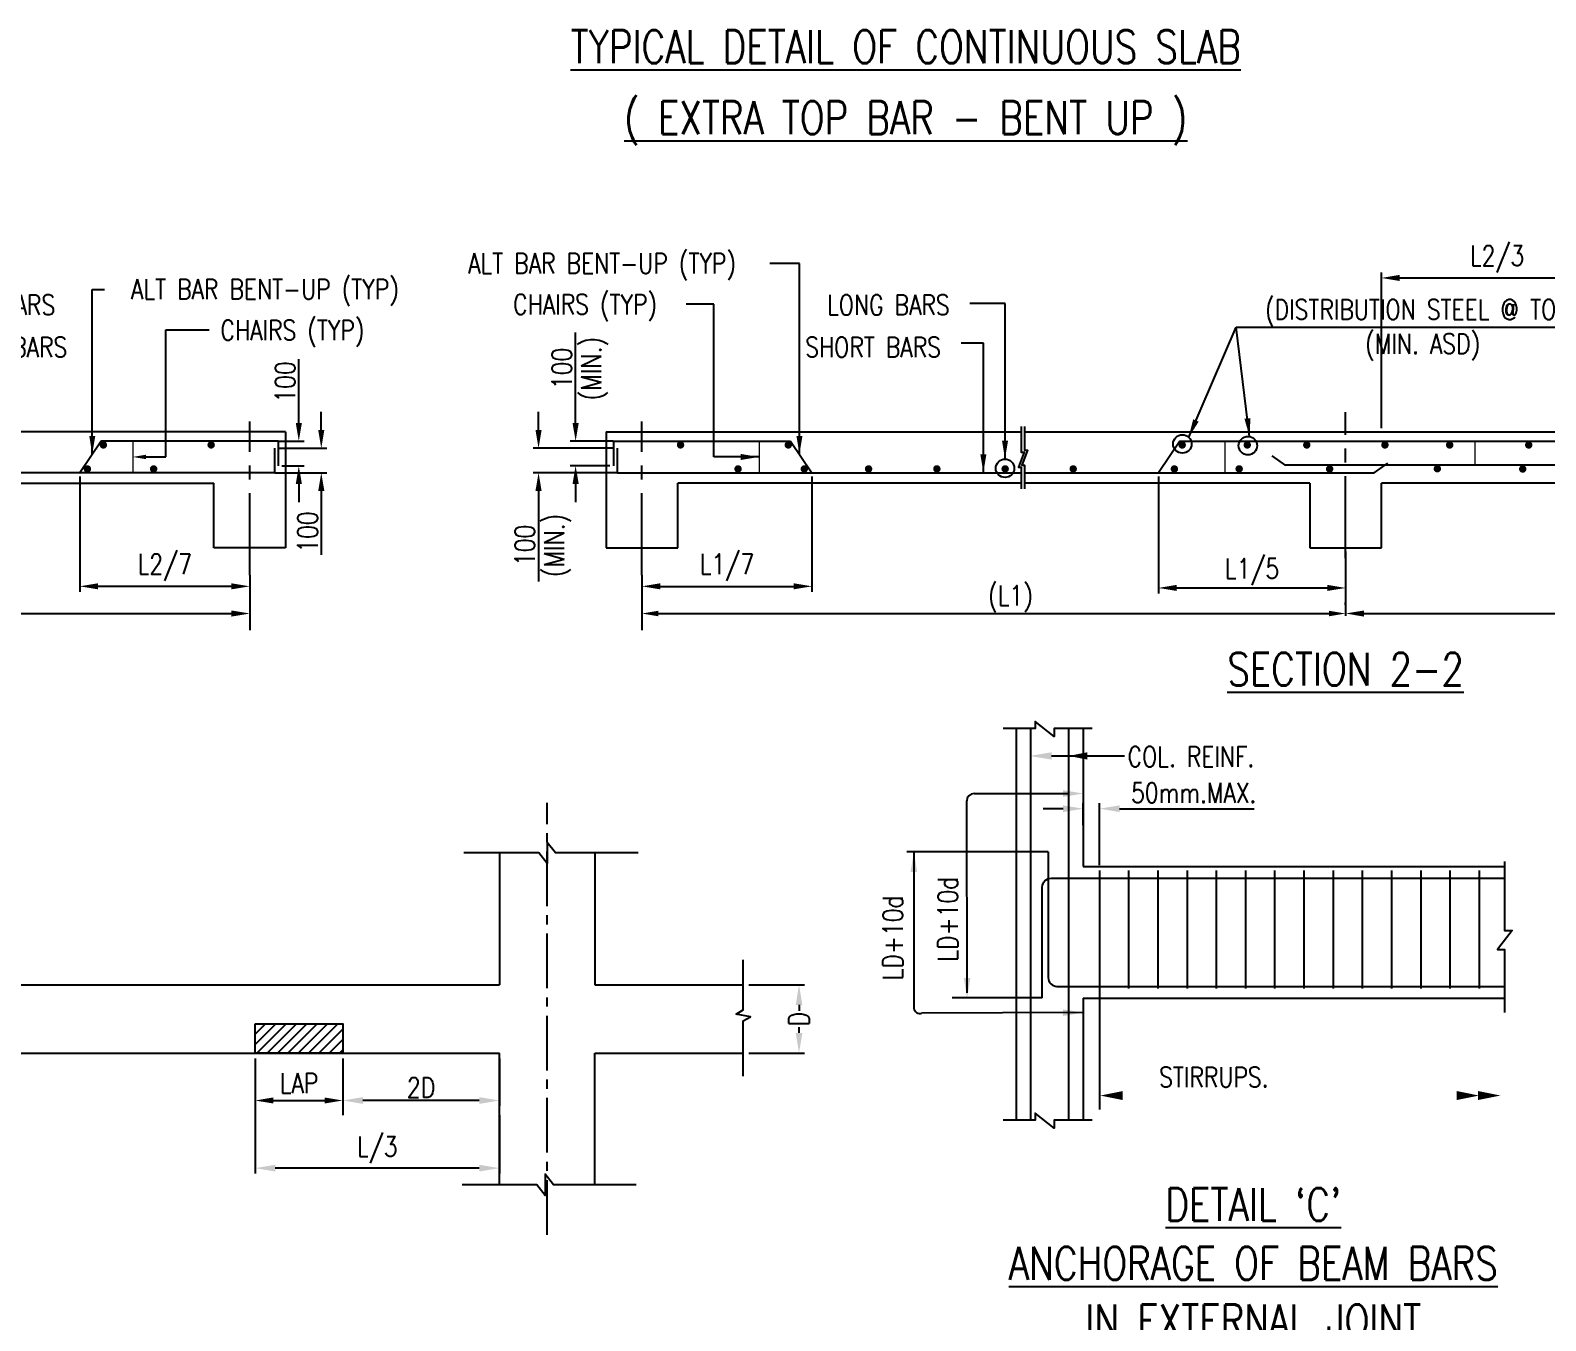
# Model space of a CAD drawing. Extents: x 345615 to 1272425, y -526289 to -156124.
# Drawn here: x 512408 to 533160, y -303144 to -285474 of the extents above; entities that cross this region are included whole.
import ezdxf
from ezdxf.enums import TextEntityAlignment as Align

# ---------------------------------------------------------------- set-up
doc = ezdxf.new("R2010")
doc.units = 0
doc.header["$LTSCALE"] = 500
doc.header["$MEASUREMENT"] = 0
doc.header["$PDMODE"] = 35
doc.header["$PDSIZE"] = -15
doc.linetypes.add('CENTER2', pattern=[1.125, 0.75, -0.125, 0.125, -0.125])
doc.layers.get('DEFPOINTS').update_dxf_attribs({"color": 4})
for name, color, linetype in [('BEAM', 4, 'Continuous'), ('BRAKE LINE', 8, 'Continuous'), ('CENTERLINE', 8, 'CENTER2'), ('col & circal', 8, 'CENTER2'), ('CUTOUT2', 9, 'Continuous'), ('DIM', 5, 'Continuous'), ('dimention', 7, 'Continuous'), ('hat', 8, 'Continuous'), ('other', 5, 'Continuous'), ('S-CONCRET LINE', 4, 'Continuous'), ('S-DIM-1', 5, 'Continuous'), ('S-REINFORCEMENT', 6, 'Continuous'), ('S-TEXT-1', 4, 'Continuous'), ('S-TITLE', 6, 'Continuous'), ('STIRRUPS', 2, 'Continuous'), ('TXT', 4, 'Continuous')]:
    doc.layers.add(name, color=color, linetype=linetype)
doc.layers.add('LINE', color=253, linetype='Continuous', lineweight=18)
doc.styles.add('ROMANS', font='simplex.shx', dxfattribs={"width": 0.8, "height": 275, "bigfont": 'bigfont.shx'})
doc.styles.add('ROMENT', font='simplex.shx', dxfattribs={"bigfont": 'bigfont.shx'})
doc.dimstyles.new('5', dxfattribs={"dimtxt": 250, "dimasz": 250, "dimexe": 60, "dimexo": 60, "dimgap": 150, "dimtad": 1, "dimdec": 0, "dimlfac": 0.2, "dimzin": 0, "dimdsep": 46, "dimtxsty": 'ROMANS', "dimcen": -250, "dimclrd": 5, "dimclre": 5, "dimclrt": 4, "dimadec": 0, "dimazin": 0, "dimtfac": 1, "dimtdec": 0, "dimtix": 1, "dimtofl": 0, "dimtmove": 2, "dimatfit": 3, "dimfxl": 0, "dimtolj": 1, "dimtzin": 0, "dimarcsym": 0})
doc.dimstyles.new('Copy of INT2TIMES', dxfattribs={"dimtxt": 300, "dimasz": 275, "dimexe": 75, "dimexo": 75, "dimgap": 40, "dimtad": 1, "dimdec": 0, "dimlfac": 0.5, "dimrnd": 5, "dimzin": 0, "dimdsep": 46, "dimtxsty": 'ROMANS', "dimcen": -1, "dimclrd": 5, "dimclre": 5, "dimclrt": 4, "dimadec": 0, "dimazin": 0, "dimtfac": 1, "dimtdec": 0, "dimtix": 1, "dimtofl": 0, "dimtmove": 2, "dimatfit": 3, "dimfxl": 0, "dimtolj": 1, "dimtzin": 0, "dimarcsym": 0})
doc.dimstyles.new('Copy(2) of Standard', dxfattribs={"dimtxt": 300, "dimasz": 250, "dimexe": 75, "dimexo": 50, "dimgap": 50, "dimtad": 1, "dimdec": 0, "dimrnd": 5, "dimzin": 0, "dimdsep": 46, "dimtxsty": 'ROMANS', "dimcen": 0, "dimclrd": 5, "dimclre": 5, "dimclrt": 4, "dimadec": 0, "dimazin": 0, "dimtfac": 1, "dimtdec": 0, "dimtofl": 0, "dimtmove": 0, "dimatfit": 3, "dimfxl": 0, "dimtolj": 1, "dimtzin": 0, "dimarcsym": 0})
doc.dimstyles.new('dim100', dxfattribs={"dimtxt": 250, "dimasz": 250, "dimexe": 200, "dimexo": 200, "dimgap": 100, "dimtad": 1, "dimdec": 0, "dimzin": 0, "dimdsep": 46, "dimtxsty": 'ROMANS', "dimcen": 0, "dimclrd": 5, "dimclre": 5, "dimclrt": 4, "dimadec": 0, "dimazin": 0, "dimtfac": 1, "dimtdec": 0, "dimtix": 1, "dimtofl": 0, "dimtmove": 2, "dimatfit": 3, "dimfxl": 0, "dimtolj": 1, "dimtzin": 0, "dimlwd": -1, "dimlwe": -1, "dimarcsym": 0})
doc.dimstyles.new('INT1', dxfattribs={"dimtxt": 250, "dimasz": 250, "dimexe": 150, "dimexo": 60, "dimgap": 75, "dimtad": 1, "dimdec": 0, "dimzin": 0, "dimdsep": 46, "dimtxsty": 'ROMANS', "dimcen": -250, "dimclrd": 5, "dimclre": 5, "dimclrt": 4, "dimadec": 0, "dimazin": 0, "dimtfac": 1, "dimtdec": 0, "dimtix": 1, "dimtofl": 0, "dimtmove": 2, "dimatfit": 3, "dimfxl": 0, "dimtolj": 1, "dimtzin": 0, "dimarcsym": 0})

# ---------------------------------------------------------------- blocks, each defined once
blk = doc.blocks.new('*D97')
at = {"layer": 'DEFPOINTS', "color": 0, "ltscale": 2}
for p in [(522172, -298545), (522935, -298545), (522172, -299479)]:
    blk.add_point(p, dxfattribs=at)
at = {"layer": 'DIM', "color": 5, "lineweight": -2, "ltscale": 2}
for p, q in [((522247, -298545), (523010, -298545)), ((522935, -298820), (522935, -298899)), ((522935, -299204), (522935, -299125)), ((522247, -299479), (523010, -299479))]:
    blk.add_line(p, q, dxfattribs=at)
at = {"layer": 'DIM', "color": 5, "ltscale": 2}
for points in [[(522890, -298820), (522981, -298820), (522935, -298545)], [(522890, -299204), (522981, -299204), (522935, -299479)]]:
    blk.add_solid(points, dxfattribs=at)
at = {"layer": 'DIM', "color": 4, "ltscale": 2, "insert": (522935, -299012), "char_height": 275, "attachment_point": 5, "rotation": 90, "style": 'ROMANS'}
blk.add_mtext('\\A1;{D}', dxfattribs=at)
blk = doc.blocks.new('*D98')
at = {"layer": 'DEFPOINTS', "color": 0, "ltscale": 2}
for p in [(516687, -299479), (518832, -299479), (516687, -300129)]:
    blk.add_point(p, dxfattribs=at)
at = {"layer": 'DIM', "color": 5, "lineweight": -2, "ltscale": 2}
for p, q in [((516687, -299554), (516687, -300204)), ((518832, -299554), (518832, -300204)), ((518557, -300129), (516962, -300129))]:
    blk.add_line(p, q, dxfattribs=at)
at = {"layer": 'DIM', "color": 5, "ltscale": 2}
for points in [[(516962, -300083), (516962, -300175), (516687, -300129)], [(518557, -300083), (518557, -300175), (518832, -300129)]]:
    blk.add_solid(points, dxfattribs=at)
at = {"layer": 'DIM', "color": 4, "ltscale": 2, "insert": (517759, -299951), "char_height": 275, "attachment_point": 5, "style": 'ROMANS'}
blk.add_mtext('\\A1;{2D}', dxfattribs=at)
blk = doc.blocks.new('*D99')
at = {"layer": 'DEFPOINTS', "color": 0}
for p in [(515487, -299479), (516687, -299479), (516687, -300129)]:
    blk.add_point(p, dxfattribs=at)
at = {"layer": 'S-DIM-1', "color": 5}
for p, q in [((515487, -299679), (515487, -300329)), ((516687, -299679), (516687, -300329)), ((515737, -300129), (516437, -300129))]:
    blk.add_line(p, q, dxfattribs=at)
for points in [[(515737, -300087), (515737, -300170), (515487, -300129)], [(516437, -300087), (516437, -300170), (516687, -300129)]]:
    blk.add_solid(points, dxfattribs=at)
at = {"layer": 'S-DIM-1', "color": 4, "insert": (516087, -299891), "char_height": 275, "attachment_point": 5, "style": 'ROMANS'}
blk.add_mtext('\\A1;LAP', dxfattribs=at)
blk = doc.blocks.new('*D100')
at = {"layer": 'DEFPOINTS', "color": 0, "ltscale": 2}
for p in [(515487, -299479), (518832, -300253), (515487, -301055)]:
    blk.add_point(p, dxfattribs=at)
at = {"layer": 'DIM', "color": 5, "lineweight": -2, "ltscale": 2}
for p, q in [((515487, -299554), (515487, -301130)), ((518832, -300328), (518832, -301130)), ((518557, -301055), (515762, -301055))]:
    blk.add_line(p, q, dxfattribs=at)
at = {"layer": 'DIM', "color": 5, "ltscale": 2}
for points in [[(515762, -301009), (515762, -301101), (515487, -301055)], [(518557, -301009), (518557, -301101), (518832, -301055)]]:
    blk.add_solid(points, dxfattribs=at)
at = {"layer": 'DIM', "color": 4, "ltscale": 2, "insert": (517159, -300805), "char_height": 275, "attachment_point": 5, "style": 'ROMANS'}
blk.add_mtext('\\A1;L/3', dxfattribs=at)
blk = doc.blocks.new('*D342')
at = {"layer": 'DEFPOINTS', "color": 0}
for p in [(515413, -292899), (504888, -293490), (515413, -293460)]:
    blk.add_point(p, dxfattribs=at)
at = {"layer": 'DIM', "color": 5, "lineweight": -2}
for p, q in [((515413, -293049), (515413, -293610)), ((504888, -293340), (504888, -293310)), ((505138, -293460), (515163, -293460))]:
    blk.add_line(p, q, dxfattribs=at)
at = {"layer": 'DIM', "color": 5}
for points in [[(505138, -293419), (505138, -293502), (504888, -293460)], [(515163, -293419), (515163, -293502), (515413, -293460)]]:
    blk.add_solid(points, dxfattribs=at)
blk = doc.blocks.new('*D350')
at = {"layer": 'DEFPOINTS', "color": 0}
for p in [(513086, -291532), (515413, -292932), (513086, -293088)]:
    blk.add_point(p, dxfattribs=at)
at = {"layer": 'DIM', "color": 5, "lineweight": -2}
for p, q in [((513086, -291582), (513086, -293163)), ((515413, -292982), (515413, -293163)), ((515163, -293088), (513336, -293088))]:
    blk.add_line(p, q, dxfattribs=at)
at = {"layer": 'DIM', "color": 5}
for points in [[(513336, -293046), (513336, -293129), (513086, -293088)], [(515163, -293046), (515163, -293129), (515413, -293088)]]:
    blk.add_solid(points, dxfattribs=at)
at = {"layer": 'DIM', "color": 4, "insert": (514250, -292828), "char_height": 275, "attachment_point": 5, "style": 'ROMANS'}
blk.add_mtext('\\A1;{L2/7}', dxfattribs=at)
blk = doc.blocks.new('*D351')
at = {"layer": 'DEFPOINTS', "color": 0, "linetype": 'ByBlock'}
for p in [(515758, -291101), (516085, -291101), (515803, -291436)]:
    blk.add_point(p, dxfattribs=at)
at = {"layer": 'TXT', "color": 5, "linetype": 'ByBlock', "lineweight": -2}
for p, q in [((516085, -290851), (516085, -289977)), ((515808, -291101), (516160, -291101)), ((515853, -291436), (516160, -291436)), ((516085, -291686), (516085, -291936))]:
    blk.add_line(p, q, dxfattribs=at)
at = {"layer": 'TXT', "color": 5, "linetype": 'ByBlock'}
for points in [[(516044, -290851), (516127, -290851), (516085, -291101)], [(516044, -291686), (516127, -291686), (516085, -291436)]]:
    blk.add_solid(points, dxfattribs=at)
at = {"layer": 'TXT', "color": 4, "linetype": 'ByBlock', "insert": (515898, -290289), "char_height": 275, "attachment_point": 5, "rotation": 90, "style": 'ROMANS'}
blk.add_mtext('\\A1;100', dxfattribs=at)
blk = doc.blocks.new('*D352')
at = {"layer": 'DEFPOINTS', "color": 0}
for p in [(515751, -291197), (515706, -291532), (516393, -291532)]:
    blk.add_point(p, dxfattribs=at)
at = {"layer": 'DIM', "color": 5, "lineweight": -2}
for p, q in [((516393, -290947), (516393, -290697)), ((515801, -291197), (516468, -291197)), ((515756, -291532), (516468, -291532)), ((516393, -291782), (516393, -292656))]:
    blk.add_line(p, q, dxfattribs=at)
at = {"layer": 'DIM', "color": 5}
for points in [[(516351, -290947), (516435, -290947), (516393, -291197)], [(516351, -291782), (516435, -291782), (516393, -291532)]]:
    blk.add_solid(points, dxfattribs=at)
at = {"layer": 'DIM', "color": 4, "insert": (516206, -292344), "char_height": 275, "attachment_point": 5, "rotation": 90, "style": 'ROMANS'}
blk.add_mtext('\\A1;100', dxfattribs=at)
blk = doc.blocks.new('*D353')
at = {"layer": 'DEFPOINTS', "color": 0}
for p in [(540946, -292899), (530420, -293490), (540946, -293460)]:
    blk.add_point(p, dxfattribs=at)
at = {"layer": 'DIM', "color": 5, "lineweight": -2}
for p, q in [((540946, -293049), (540946, -293610)), ((530420, -293340), (530420, -293310)), ((530670, -293460), (540696, -293460))]:
    blk.add_line(p, q, dxfattribs=at)
at = {"layer": 'DIM', "color": 5}
for points in [[(530670, -293419), (530670, -293502), (530420, -293460)], [(540696, -293419), (540696, -293502), (540946, -293460)]]:
    blk.add_solid(points, dxfattribs=at)
blk = doc.blocks.new('*D354')
at = {"layer": 'DEFPOINTS', "color": 0, "linetype": 'ByBlock'}
for p in [(534079, -288865), (530911, -290972), (534079, -291101)]:
    blk.add_point(p, dxfattribs=at)
at = {"layer": 'TXT', "color": 5, "linetype": 'ByBlock', "lineweight": -2}
for p, q in [((530911, -290922), (530911, -288790)), ((534079, -291051), (534079, -288790))]:
    blk.add_line(p, q, dxfattribs=at)
at = {"layer": 'TXT', "color": 5, "lineweight": -2}
blk.add_line((531161, -288865), (533829, -288865), dxfattribs=at)
at = {"layer": 'TXT', "color": 5, "linetype": 'ByBlock'}
for points in [[(531161, -288823), (531161, -288907), (530911, -288865)], [(533829, -288823), (533829, -288907), (534079, -288865)]]:
    blk.add_solid(points, dxfattribs=at)
at = {"layer": 'TXT', "color": 4, "linetype": 'ByBlock', "insert": (532495, -288606), "char_height": 275, "attachment_point": 5, "style": 'ROMANS'}
blk.add_mtext('\\A1;{L2/3}', dxfattribs=at)
blk = doc.blocks.new('*D355')
at = {"layer": 'DEFPOINTS', "color": 0}
for p in [(527857, -291532), (530420, -292562), (530420, -293110)]:
    blk.add_point(p, dxfattribs=at)
at = {"layer": 'DIM', "color": 5, "lineweight": -2}
for p, q in [((527857, -291582), (527857, -293185)), ((530420, -292612), (530420, -293185)), ((528107, -293110), (530170, -293110))]:
    blk.add_line(p, q, dxfattribs=at)
at = {"layer": 'DIM', "color": 5}
for points in [[(528107, -293068), (528107, -293151), (527857, -293110)], [(530170, -293068), (530170, -293151), (530420, -293110)]]:
    blk.add_solid(points, dxfattribs=at)
at = {"layer": 'DIM', "color": 4, "insert": (529139, -292890), "char_height": 275, "attachment_point": 5, "style": 'ROMANS'}
blk.add_mtext('\\A1;L1/5', dxfattribs=at)
blk = doc.blocks.new('*D356')
at = {"layer": 'DEFPOINTS', "color": 0}
for p in [(523111, -291532), (520784, -292932), (523111, -293088)]:
    blk.add_point(p, dxfattribs=at)
at = {"layer": 'DIM', "color": 5, "lineweight": -2}
for p, q in [((523111, -291582), (523111, -293163)), ((520784, -292982), (520784, -293163)), ((521034, -293088), (522861, -293088))]:
    blk.add_line(p, q, dxfattribs=at)
at = {"layer": 'DIM', "color": 5}
for points in [[(521034, -293046), (521034, -293129), (520784, -293088)], [(522861, -293046), (522861, -293129), (523111, -293088)]]:
    blk.add_solid(points, dxfattribs=at)
at = {"layer": 'DIM', "color": 4, "insert": (521948, -292828), "char_height": 275, "attachment_point": 5, "style": 'ROMANS'}
blk.add_mtext('\\A1;{L1/7}', dxfattribs=at)
blk = doc.blocks.new('*D357')
at = {"layer": 'DEFPOINTS', "color": 0}
for p in [(519876, -291101), (520440, -291101), (520394, -291436)]:
    blk.add_point(p, dxfattribs=at)
at = {"layer": 'TXT', "color": 5, "linetype": 'ByBlock', "lineweight": -2}
for p, q in [((519876, -290851), (519876, -289610)), ((520390, -291101), (519801, -291101)), ((520344, -291436), (519801, -291436)), ((519876, -291686), (519876, -291936))]:
    blk.add_line(p, q, dxfattribs=at)
at = {"layer": 'TXT', "color": 5}
for points in [[(519834, -290851), (519918, -290851), (519876, -291101)], [(519918, -291686), (519834, -291686), (519876, -291436)]]:
    blk.add_solid(points, dxfattribs=at)
at = {"layer": 'TXT', "color": 4, "char_height": 275, "attachment_point": 5, "rotation": 90, "style": 'ROMANS'}
for s, insert in [('\\A1;100', (519688, -290105)), ('(MIN.)', (520135, -290105))]:
    blk.add_mtext(s, dxfattribs=dict(at, insert=insert))
blk = doc.blocks.new('*D358')
at = {"layer": 'DEFPOINTS', "color": 0}
for p in [(520447, -291197), (519368, -291532), (520492, -291532)]:
    blk.add_point(p, dxfattribs=at)
at = {"layer": 'DIM', "color": 5, "lineweight": -2}
for p, q in [((519368, -290947), (519368, -290697)), ((520397, -291197), (519293, -291197)), ((520442, -291532), (519293, -291532)), ((519368, -291782), (519368, -293023))]:
    blk.add_line(p, q, dxfattribs=at)
at = {"layer": 'DIM', "color": 5}
for points in [[(519326, -290947), (519410, -290947), (519368, -291197)], [(519410, -291782), (519326, -291782), (519368, -291532)]]:
    blk.add_solid(points, dxfattribs=at)
at = {"layer": 'DIM', "color": 4, "char_height": 275, "attachment_point": 5, "rotation": 90, "style": 'ROMANS'}
for s, insert in [('(MIN.)', (519627, -292527)), ('\\A1;100', (519180, -292527))]:
    blk.add_mtext(s, dxfattribs=dict(at, insert=insert))
blk = doc.blocks.new('*D1045')
at = {"layer": 'DEFPOINTS', "color": 0, "ltscale": 2}
for p in [(527049, -296133), (526827, -296435), (527049, -296979)]:
    blk.add_point(p, dxfattribs=at)
at = {"layer": 'DIM', "color": 5, "lineweight": -2, "ltscale": 2}
for p, q in [((526827, -296360), (526827, -296058)), ((527049, -296904), (527049, -296058)), ((526552, -296133), (526277, -296133)), ((527324, -296133), (527599, -296133))]:
    blk.add_line(p, q, dxfattribs=at)
at = {"layer": 'DIM', "color": 5, "ltscale": 2}
for points in [[(526552, -296087), (526552, -296179), (526827, -296133)], [(527324, -296087), (527324, -296179), (527049, -296133)]]:
    blk.add_solid(points, dxfattribs=at)
at = {"layer": 'DIM', "color": 4, "ltscale": 2, "insert": (528341, -295915), "char_height": 275, "attachment_point": 5, "style": 'ROMANS'}
blk.add_mtext('\\A1;50mm.MAX.', dxfattribs=at)

msp = doc.modelspace()

# ---------------------------------------------------------------- hatches: boundary and pattern name
at = {"layer": 'BEAM'}
h = msp.add_hatch(dxfattribs=at)
h.set_pattern_fill('ANSI31', color=253, scale=800, style=0)
h.set_pattern_definition([(45, (-5136269.94, 1968054.14), (-70.7106781, 70.7106781), [])])
h.paths.add_polyline_path([(515486.594, -299478.847), (516686.594, -299478.847), (516686.594, -299077.736), (515486.594, -299077.736)])

# ---------------------------------------------------------------- linework, layer by layer
at = {"layer": 'BEAM', "elevation": 0}
msp.add_lwpolyline([(515486.594, -299077.736), (516686.594, -299077.736), (516686.594, -299478.847), (515486.594, -299478.847)], close=True, dxfattribs=at)
at = {"layer": 'BRAKE LINE', "ltscale": 2, "elevation": 0}
for points in [[(526948.849, -295035.811), (526428.744, -295035.811), (526428.744, -295142.17), (526166.656, -294937.633), (526166.656, -295035.811), (525730.827, -295035.811)], [(532596.034, -296853.799), (532596.034, -297800.139), (532702.393, -297800.139), (532497.856, -298062.227), (532596.034, -298062.227), (532596.034, -298924.291)], [(526948.849, -300400.263), (526428.744, -300400.263), (526428.744, -300506.622), (526166.656, -300302.085), (526166.656, -300400.263), (525730.827, -300400.263)]]:
    msp.add_lwpolyline(points, dxfattribs=at)
at = {"layer": 'CENTERLINE', "ltscale": 3}
for p, q in [((530420.097, -292702.475, 0), (530420.097, -290705.193, 0)), ((515413.32, -292935.4, 0), (515413.32, -290830.676, 0)), ((520784.084, -292935.4, 0), (520784.084, -290830.676, 0))]:
    msp.add_line(p, q, dxfattribs=at)
at = {"layer": 'col & circal', "linetype": 'CENTER2', "ltscale": 2}
msp.add_line((519486.594, -301967.493, 0), (519486.594, -296054.358, 0), dxfattribs=at)
at = {"layer": 'CUTOUT2', "linetype": 'Continuous', "elevation": 0}
for points in [[(520733.613, -296739.315), (519599.078, -296739.292), (519486.594, -296593.693), (519486.594, -296883.616), (519371.259, -296739.292), (518346.671, -296739.325)], [(522171.697, -299794.976), (522171.713, -299038.62), (522268.779, -298982.573), (522075.497, -298944.687), (522171.713, -298886.74), (522171.691, -298203.682)], [(520706.86, -301285.411), (519572.325, -301285.387), (519459.841, -301139.788), (519459.841, -301429.711), (519344.506, -301285.387), (518319.918, -301285.42)]]:
    msp.add_lwpolyline(points, dxfattribs=at)
at = {"layer": 'DEFPOINTS', "color": 0, "linetype": 'ByBlock'}
for p in [(526826.789, -296925.464, 0), (526266.789, -298925.464, 0)]:
    msp.add_point(p, dxfattribs=at)
at = {"layer": 'DIM', "color": 5}
for p, q in [((514263.968, -289576.836, 0), (514857.071, -289576.836, 0)), ((513990.466, -291316.352, 0), (514263.968, -291316.352, 0))]:
    msp.add_line(p, q, dxfattribs=at)
at = {"layer": 'DIM'}
for p, q in [((514263.968, -291316.352, 0), (514263.968, -289576.836, 0)), ((530420.097, -292950.052, 0), (530420.097, -293490.401, 0)), ((521010.012, -293460.316, 0), (530194.169, -293460.316, 0))]:
    msp.add_line(p, q, dxfattribs=at)
at = {"layer": 'DIM', "ltscale": 2}
for p, q in [((525236.531, -298653.763, 0), (525231.484, -296025.506, 0)), ((525331.484, -295925.506, 0), (526626.789, -295925.506, 0)), ((527548.586, -296132.966, 0), (529165.858, -296132.966, 0)), ((526346.789, -296725.464, 0), (524412.594, -296725.464, 0)), ((527048.586, -298595.347, 0), (527048.586, -300253.656, 0)), ((526266.789, -298724.464, 0), (525031.405, -298724.464, 0))]:
    msp.add_line(p, q, dxfattribs=at)
at = {"layer": 'DIM', "color": 8, "elevation": 0}
for points in [[(525978.217, -290899.052), (525978.217, -291252.14), (526018.888, -291252.14), (525939.196, -291457.828), (525978.217, -291457.828), (525978.217, -291755.052)], [(526024.717, -290899.003), (526024.717, -291222.64), (526065.388, -291222.64), (525985.696, -291428.328), (526024.717, -291428.328), (526024.717, -291754.819)]]:
    msp.add_lwpolyline(points, dxfattribs=at)
at = {"layer": 'DIM', "ltscale": 2, "elevation": 0}
for points in [[(526393.582, -295410.408), (526788.571, -295410.408)], [(526883.172, -295410.408), (527394.029, -295410.408)]]:
    msp.add_lwpolyline(points, dxfattribs=at)
at = {"layer": 'DIM', "ltscale": 2, "elevation": 0, "flags": 128}
for points in [[(531942.726, -300061.181, 122.425, 0, 0), (532248.586, -300061.181, 0, 0, 0), (531872.42, -300061.181, 0, 0, 0), (527061.704, -300061.181, 0, 122.425, 0), (527367.564, -300061.181, 0, 0, 0)], [(532235.226, -300061.181, 122.425, 0, 0), (532541.086, -300061.181, 0, 0, 0), (532164.92, -300061.181, 0, 0, 0), (527660.064, -300061.181, 0, 122.425, 0), (527660.064, -300061.181, 0, 0, 0)]]:
    msp.add_lwpolyline(points, format="xyseb", dxfattribs=at)
at = {"layer": 'DIM', "ltscale": 2}
for centre, radius, start, end in [((525331.484, -296025.506, 0), 100, 90, 180), ((524593.634, -298847.833, 0), 89.64, 191.2281898, 284.0600868)]:
    msp.add_arc(centre, radius, start, end, dxfattribs=at)
at = {"layer": 'DIM'}
msp.add_solid([(530194.169, -293422.654, 0), (530194.169, -293497.964, 0), (530420.097, -293460.316, 0)], dxfattribs=at)
at = {"layer": 'DIM', "ltscale": 2}
for points in [[(526393.582, -295460.408, 0), (526093.582, -295410.408, 0), (526393.582, -295360.408, 0)], [(526883.172, -295460.408, 0), (526626.789, -295410.408, 0), (526883.172, -295360.408, 0)], [(526551.789, -295879.673, 0), (526826.789, -295925.506, 0), (526551.789, -295971.34, 0)], [(525282.364, -298449.464, 0), (525236.531, -298724.464, 0), (525190.697, -298449.464, 0)]]:
    msp.add_solid(points, dxfattribs=at)
at = {"layer": 'dimention', "color": 5, "linetype": 'ByBlock'}
for p, q in [((515413.32, -292935.4, 0), (515413.32, -293686.232, 0)), ((520784.084, -292935.4, 0), (520784.084, -293686.232, 0))]:
    msp.add_line(p, q, dxfattribs=at)
for points in [[(515187.392, -293422.654, 0), (515187.392, -293497.964, 0), (515413.32, -293460.316, 0)], [(521010.012, -293422.654, 0), (521010.012, -293497.964, 0), (520784.084, -293460.316, 0)]]:
    msp.add_solid(points, dxfattribs=at)
at = {"layer": 'hat'}
for centre in [(528184.761, -291138.061, 0), (529081.673, -291161.446, 0), (525755.941, -291471.124, 0)]:
    msp.add_circle(centre, 126.431, dxfattribs=at)
at = {"layer": 'LINE'}
for p, q in [((513810.208, -291100.653, 0), (513810.208, -291532.062, 0)), ((522387.196, -291100.653, 0), (522387.196, -291532.062, 0)), ((528764.219, -291100.653, 0), (528764.219, -291532.062, 0)), ((532189.936, -291100.653, 0), (532189.936, -291425.969, 0))]:
    msp.add_line(p, q, dxfattribs=at)
at = {"layer": 'other'}
msp.add_solid([(513990.466, -291286.32, 0), (513990.466, -291346.398, 0), (513810.208, -291316.352, 0)], dxfattribs=at)
at = {"layer": 'S-CONCRET LINE', "color": 130}
for p, q in [((515904.575, -290972.353, 0), (510219.187, -290972.353, 0)), ((515904.575, -290972.353, 0), (515904.575, -292561.996, 0)), ((520292.828, -290972.353, 0), (525978.217, -290972.353, 0)), ((520292.828, -290972.353, 0), (520292.828, -292561.996, 0)), ((526024.717, -290972.353, 0), (535705.217, -290972.353, 0)), ((510219.187, -291673.668, 0), (514922.073, -291673.668, 0)), ((514922.073, -292561.996, 0), (514922.073, -291673.668, 0)), ((521275.331, -292561.996, 0), (521275.331, -291673.668, 0)), ((525978.217, -291673.668, 0), (521275.331, -291673.668, 0)), ((529928.425, -291673.668, 0), (526024.717, -291673.668, 0)), ((529928.425, -291673.668, 0), (529928.425, -292561.996, 0)), ((535705.217, -291673.668, 0), (530910.928, -291673.668, 0)), ((530910.928, -292561.996, 0), (530910.928, -291673.668, 0)), ((515904.575, -292561.996, 0), (514922.073, -292561.996, 0)), ((520292.828, -292561.996, 0), (521275.331, -292561.996, 0)), ((529928.425, -292561.996, 0), (530910.928, -292561.996, 0)), ((525906.789, -295035.811, 0), (525906.789, -300400.263, 0)), ((526826.789, -295035.811, 0), (526826.789, -296925.464, 0)), ((518832.212, -296738.654, 0), (518832.212, -298545.211, 0)), ((520140.975, -296738.654, 0), (520140.975, -298545.211, 0)), ((526826.789, -296925.464, 0), (532596.034, -296925.464, 0)), ((508832.212, -298545.211, 0), (518832.212, -298545.211, 0)), ((520140.975, -298545.211, 0), (522171.702, -298545.211, 0)), ((526826.789, -298725.464, 0), (532596.034, -298725.464, 0)), ((526826.789, -298725.464, 0), (526826.789, -300400.263, 0)), ((508832.212, -299478.847, 0), (518832.212, -299478.847, 0)), ((518832.212, -301285.403, 0), (518832.212, -299478.847, 0)), ((520140.975, -299478.847, 0), (522171.702, -299478.847, 0)), ((520140.975, -301285.403, 0), (520140.975, -299478.847, 0))]:
    msp.add_line(p, q, dxfattribs=at)
at = {"layer": 'S-REINFORCEMENT'}
for p, q in [((513376.845, -291100.653, 0), (513086.141, -291532.062, 0)), ((515802.967, -291100.653, 0), (513376.845, -291100.653, 0)), ((515802.967, -291100.653, 0), (515802.967, -291435.544, 0)), ((520394.437, -291100.653, 0), (522820.559, -291100.653, 0)), ((520394.437, -291100.653, 0), (520394.437, -291435.544, 0)), ((522820.559, -291100.653, 0), (523111.263, -291532.062, 0)), ((528147.938, -291100.653, 0), (527857.242, -291532.062, 0)), ((528147.938, -291100.653, 0), (534079.239, -291100.653, 0)), ((515750.68, -291197.166, 0), (515750.68, -291532.062, 0)), ((520446.724, -291197.166, 0), (520446.724, -291532.062, 0)), ((515750.68, -291532.062, 0), (510219.187, -291532.062, 0)), ((520446.724, -291532.062, 0), (525978.217, -291532.062, 0)), ((526024.717, -291532.062, 0), (530809.736, -291532.062, 0)), ((529592.79, -291425.969, 0), (535705.217, -291425.969, 0))]:
    msp.add_line(p, q, dxfattribs=at)
at = {"layer": 'S-REINFORCEMENT', "linetype": 'ByBlock', "ltscale": 6}
for p, q in [((529602.165, -291432.423, 0), (529412.203, -291301.634, 0)), ((530809.736, -291532.062, 0), (530999.697, -291401.273, 0))]:
    msp.add_line(p, q, dxfattribs=at)
at = {"layer": 'S-REINFORCEMENT', "linetype": 'Continuous'}
for p, q in [((526106.789, -295035.811, 0), (526106.789, -300400.263, 0)), ((526626.789, -295035.811, 0), (526626.789, -300400.263, 0))]:
    msp.add_line(p, q, dxfattribs=at)
at = {"layer": 'S-REINFORCEMENT', "const_width": 50.698, "elevation": 0}
for points in [[(513434.299, -291151.563, -1), (513383.607, -291151.563, -1)], [(514910.144, -291151.469, -1), (514859.452, -291151.469, -1)], [(521287.26, -291151.469, 1), (521337.952, -291151.469, 1)], [(522763.105, -291151.563, 1), (522813.796, -291151.563, 1)], [(528156.687, -291152.363, 1), (528207.387, -291152.363, 1)], [(529047.838, -291151.863, 1), (529098.529, -291151.863, 1)], [(529863.251, -291151.863, 1), (529913.943, -291151.863, 1)], [(530983.856, -291151.863, -1), (530933.164, -291151.863, -1)], [(531870.507, -291152.363, -1), (531819.806, -291152.363, -1)], [(532953.007, -291152.363, -1), (532902.306, -291152.363, -1)], [(513164.668, -291480.181, 1), (513215.371, -291480.181, 1)], [(514122.656, -291480.181, -1), (514071.964, -291480.181, -1)], [(522074.748, -291480.181, 1), (522125.44, -291480.181, 1)], [(523032.736, -291480.181, -1), (522982.033, -291480.181, -1)], [(523912.78, -291480.181, -1), (523862.076, -291480.181, -1)], [(524848.056, -291480.181, -1), (524797.353, -291480.181, -1)], [(525783.333, -291480.181, -1), (525732.629, -291480.181, -1)], [(526664.363, -291480.181, 1), (526715.055, -291480.181, 1)], [(528049.99, -291480.181, 1), (528100.682, -291480.181, 1)], [(528937.135, -291480.181, 1), (528987.836, -291480.181, 1)], [(530176.105, -291480.181, 1), (530226.797, -291480.181, 1)], [(531650.846, -291477.695, 1), (531701.537, -291477.695, 1)], [(532820.267, -291481.183, 1), (532870.959, -291481.183, 1)]]:
    msp.add_lwpolyline(points, format="xyb", close=True, dxfattribs=at)
at = {"layer": 'S-REINFORCEMENT', "linetype": 'Continuous', "elevation": 0}
for points in [[(526346.789, -296725.464), (526346.789, -298445.464, 0.414213562), (526466.789, -298565.464), (532596.034, -298565.464)], [(526266.789, -298724.464), (526266.789, -297205.464, -0.414213562), (526386.789, -297085.464), (532596.034, -297085.464)]]:
    msp.add_lwpolyline(points, format="xyb", dxfattribs=at)
at = {"layer": 'STIRRUPS'}
for p, q in [((527048.586, -296978.686, 0), (527048.586, -298595.347, 0)), ((527448.586, -296978.686, 0), (527448.586, -298595.347, 0)), ((527848.586, -296978.686, 0), (527848.586, -298595.347, 0)), ((528248.586, -296978.686, 0), (528248.586, -298595.347, 0)), ((528648.586, -296978.686, 0), (528648.586, -298595.347, 0)), ((529048.586, -296978.686, 0), (529048.586, -298595.347, 0)), ((529448.586, -296978.686, 0), (529448.586, -298595.347, 0)), ((529848.586, -296978.686, 0), (529848.586, -298595.347, 0)), ((530248.586, -296978.686, 0), (530248.586, -298595.347, 0)), ((530648.586, -296978.686, 0), (530648.586, -298595.347, 0)), ((531048.586, -296978.686, 0), (531048.586, -298595.347, 0)), ((531448.586, -296978.686, 0), (531448.586, -298595.347, 0)), ((531848.586, -296978.686, 0), (531848.586, -298595.347, 0)), ((532248.586, -296978.686, 0), (532248.586, -298595.347, 0))]:
    msp.add_line(p, q, dxfattribs=at)

# ---------------------------------------------------------------- texts
at = {"layer": 'S-TEXT-1', "linetype": 'ByBlock', "style": 'ROMANS', "width": 0.8}
for s, p in [('ALT BAR BENT-UP (TYP)', (520237.019, -288684.514, 0)), ('ALT BAR BENT-UP (TYP)', (515620.258, -289037.733, 0)), ('(DISTRIBUTION STEEL @ TOP)', (531474.721, -289317.774, 0)), ('(MIN. ASD)', (531474.721, -289785.411, 0)), (' (L1)', (525754.446, -293231.723, 0))]:
    msp.add_text(s, height=275, dxfattribs=at).set_placement(p, align=Align.MIDDLE)
for s, p in [('CHAIRS (TYP)', (519020.427, -289227.388, 0)), ('LONG BARS', (511069.813, -289234.493, 0)), ('LONG BARS', (523319.401, -289234.493, 0)), ('CHAIRS (TYP)', (515012.596, -289580.607, 0)), ('SHORT BARS', (511056.297, -289811.77, 0)), ('SHORT BARS', (523020.505, -289811.77, 0))]:
    msp.add_text(s, height=275, dxfattribs=at).set_placement(p, align=Align.MIDDLE_LEFT)
at = {"layer": 'S-TEXT-1', "style": 'ROMENT', "width": 0.8}
msp.add_text('COL. REINF.', height=275, dxfattribs=at).set_placement((527434.655, -295557.785, 0))
for p in [(525110.893, -298224.644, 0), (524358.036, -298480.381, 0)]:
    msp.add_text('LD+10d', height=275, rotation=90, dxfattribs=at).set_placement(p)
msp.add_text('STIRRUPS. ', height=275, dxfattribs=at).set_placement((528690.6, -299808.618, 0), align=Align.MIDDLE)
at = {"layer": 'S-TITLE', "style": 'ROMANS', "width": 0.8}
for s, p in [('%%UTYPICAL DETAIL OF CONTINUOUS SLAB', (524397.277, -285698.837, 0)), ('%%U( EXTRA TOP BAR - BENT UP )', (524397.277, -286670.572, 0)), ('%%USECTION 2-2', (530420.097, -294222.619, 0)), ("%%UDETAIL `C'", (529156.511, -301553.346, 0)), ('%%UANCHORAGE OF BEAM BARS', (529156.511, -302359.068, 0)), ('%%UIN EXTERNAL JOINT', (529156.511, -303146.782, 0))]:
    msp.add_text(s, height=450, dxfattribs=at).set_placement(p, align=Align.MIDDLE_CENTER)

# ---------------------------------------------------------------- dimensions: what is measured, and where the dimension line sits
at = {"layer": 'DIM'}
dim = msp.add_linear_dim(base=(516393.165, -291532.057, 0), p1=(515750.68, -291197.166, 0), p2=(515705.615, -291532.057, 0), angle=90, text='100', dimstyle='Copy(2) of Standard', dxfattribs=at)
dim.commit()
dim.dimension.update_dxf_attribs({"geometry": '*D352', "text_midpoint": (516205.665, -292343.962, 0)})
for base, p1, p2, angle, text, override, picture, middle in [((519367.849, -291532.057, 0), (520446.724, -291197.166, 0), (520491.789, -291532.057, 0), 90, '100\\X(MIN.)', {"dimtxsty": 'ROMANS'}, '*D358', (519367.849, -292527.295, 0)), ((513086.141, -293087.76, 0), (515413.32, -292931.682, 0), (513086.141, -291532.062, 0), 180, '{L2/7}', {"dimtxsty": 'ROMANS', "dimfxl": 60}, '*D350', (514249.73, -292828.236, 0))]:
    dim = msp.add_linear_dim(base=base, p1=p1, p2=p2, angle=angle, text=text, dimstyle='Copy(2) of Standard', override=override, dxfattribs=at)
    dim.commit()
    dim.dimension.update_dxf_attribs({"geometry": picture, "text_midpoint": middle})
for base, p1, p2, text, dimstyle, override, picture, middle in [((523111.263, -293087.76, 0), (520784.084, -292931.682, 0), (523111.263, -291532.062, 0), '{L1/7}', 'Copy(2) of Standard', {"dimtxsty": 'ROMANS', "dimfxl": 60}, '*D356', (521947.674, -292828.236, 0)), ((530420.097, -293109.701, 0), (527857.242, -291532.062, 0), (530420.097, -292561.996, 0), 'L1/5', 'Copy(2) of Standard', {"dimgap": 10, "dimfxl": 60}, '*D355', (529138.669, -292890.177, 0)), ((515413.32, -293460.316, 0), (504887.566, -293490.401, 0), (515413.32, -292898.975, 0), ' ', 'INT1', {"dimexo": 150, "dimlfac": 0.25}, '*D342', (510150.443, -293460.316, 0)), ((540945.85, -293460.316, 0), (530420.097, -293490.401, 0), (540945.85, -292898.975, 0), ' ', 'INT1', {"dimexo": 150, "dimlfac": 0.25}, '*D353', (535682.973, -293460.316, 0))]:
    dim = msp.add_linear_dim(base=base, p1=p1, p2=p2, text=text, dimstyle=dimstyle, override=override, dxfattribs=at)
    dim.commit()
    dim.dimension.update_dxf_attribs({"geometry": picture, "text_midpoint": middle})
at = {"layer": 'DIM', "ltscale": 2}
dim = msp.add_linear_dim(base=(527048.586, -296132.966, 0), p1=(526826.789, -296434.855, 0), p2=(527048.586, -296978.686, 0), text='50mm.MAX.', dimstyle='Copy of INT2TIMES', dxfattribs=at)
dim.commit()
dim.dimension.update_dxf_attribs({"geometry": '*D1045', "text_midpoint": (528341.402, -295914.966, 0), "dimtype": 160})
dim = msp.add_linear_dim(base=(522935.369, -298545.211, 0), p1=(522171.702, -299478.847, 0), p2=(522171.702, -298545.211, 0), angle=90, text='{D}', dimstyle='Copy of INT2TIMES', dxfattribs=at)
dim.commit()
dim.dimension.update_dxf_attribs({"geometry": '*D97', "text_midpoint": (522935.369, -299012.029, 0), "dimtype": 160})
for base, p1, p2, text, picture, middle in [((515486.594, -301054.942, 0), (518832.212, -300253.466, 0), (515486.594, -299478.847, 0), 'L/3', '*D100', (517159.403, -300805.418, 0)), ((516686.594, -300128.812, 0), (518832.212, -299478.847, 0), (516686.594, -299478.847, 0), '{2D}', '*D98', (517759.403, -299951.312, 0))]:
    dim = msp.add_linear_dim(base=base, p1=p1, p2=p2, angle=180, text=text, dimstyle='Copy of INT2TIMES', dxfattribs=at)
    dim.commit()
    dim.dimension.update_dxf_attribs({"geometry": picture, "text_midpoint": middle})
at = {"layer": 'S-DIM-1'}
dim = msp.add_linear_dim(base=(516686.594, -300128.812, 0), p1=(515486.594, -299478.847, 0), p2=(516686.594, -299478.847, 0), text='LAP', dimstyle='dim100', override={"dimarcsym": 1}, dxfattribs=at)
dim.commit()
dim.dimension.update_dxf_attribs({"geometry": '*D99', "text_midpoint": (516086.594, -299891.312, 0)})
at = {"layer": 'TXT', "linetype": 'ByBlock'}
dim = msp.add_linear_dim(base=(534079.239, -288865.027, 0), p1=(530910.928, -290972.353, 0), p2=(534079.239, -291100.653, 0), text='{L2/3}', dimstyle='Copy(2) of Standard', override={"dimtxsty": 'ROMANS', "dimfxl": 60}, dxfattribs=at)
dim.commit()
dim.dimension.update_dxf_attribs({"geometry": '*D354', "text_midpoint": (532495.084, -288605.503, 0)})
dim = msp.add_linear_dim(base=(519875.956, -291100.653, 0), p1=(520394.437, -291435.544, 0), p2=(520439.501, -291100.653, 0), angle=90, text='100\\X(MIN.)', dimstyle='Copy(2) of Standard', override={"dimtxsty": 'ROMANS'}, dxfattribs=at)
dim.commit()
dim.dimension.update_dxf_attribs({"geometry": '*D357', "text_midpoint": (519875.956, -290105.415, 0)})
dim = msp.add_linear_dim(base=(516085.284, -291100.653, 0), p1=(515802.967, -291435.544, 0), p2=(515757.902, -291100.653, 0), angle=90, text='100', dimstyle='Copy(2) of Standard', dxfattribs=at)
dim.commit()
dim.dimension.update_dxf_attribs({"geometry": '*D351', "text_midpoint": (515897.784, -290288.748, 0)})

# ---------------------------------------------------------------- leaders
at = {"layer": 'DIM'}
for points in [[(522940.757, -291279.029, 0), (522940.757, -288669.06, 0), (522533.583, -288669.06, 0)], [(513256.647, -291279.029, 0), (513256.647, -289022.279, 0), (513423.165, -289022.279, 0)]]:
    msp.add_leader(points, dimstyle='Copy(2) of Standard', override={"dimgap": 10, "dimtad": 0, "dimfxl": 60}, dxfattribs=at)
at = {"layer": 'DIM', "color": 5}
for points in [[(528271.397, -291045.979, 0), (528921.32, -289537.628, 0), (534010.817, -289537.628, 0)], [(529106.081, -291037.394, 0), (528921.32, -289537.628, 0)]]:
    msp.add_leader(points, dimstyle='5', dxfattribs=at)
at = {"layer": 'DIM', "ltscale": 2}
for points in [[(524508.124, -296724.787, 0), (524505.71, -298865.287, 0)], [(526826.789, -298925.355, 0), (524615.412, -298934.787, 0)]]:
    msp.add_leader(points, dimstyle='Copy of INT2TIMES', dxfattribs=at)
at = {"layer": 'S-CONCRET LINE'}
for points in [[(522387.196, -291316.358, 0), (521767.339, -291316.358, 0), (521767.339, -289225.754, 0), (521391.274, -289225.754, 0)], [(525755.941, -291344.692, 0), (525755.941, -289214.178, 0), (525275.636, -289214.178, 0)], [(525459.447, -291532.062, 0), (525459.447, -289759.304, 0), (525155.579, -289759.304, 0)]]:
    msp.add_leader(points, dimstyle='dim100', override={"dimgap": 100, "dimtad": 0, "dimarcsym": 1}, dxfattribs=at)

doc.saveas('drawing.dxf')
